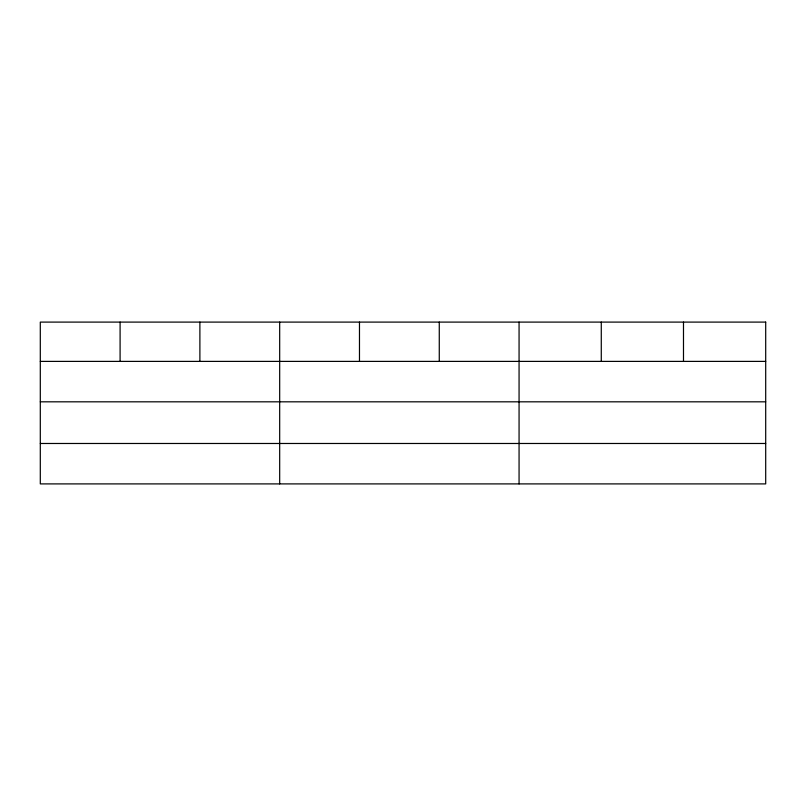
<?xml version="1.0" encoding="UTF-8"?>
<svg xmlns="http://www.w3.org/2000/svg" width="806" height="806" viewBox="0 0 806 806"><rect width="100%" height="100%" fill="white"/><g stroke="black" fill="none" stroke-linecap="round" stroke-linejoin="round"><path stroke-width="1.21" d="M40.3 361.39L765.7 361.39M40.3 401.821L765.7 401.821M40.3 443.481L765.7 443.481M683.488 322.098L683.488 361.39M601.276 322.098L601.276 361.39M519.064 322.098L519.064 483.902M439.27 322.098L439.27 361.39M359.476 322.098L359.476 361.39M279.682 322.098L279.682 483.902M199.888 322.098L199.888 361.39M120.094 322.098L120.094 361.39M765.7 322.098L40.3 322.098L40.3 483.902L765.7 483.902L765.7 322.098"/></g></svg>
